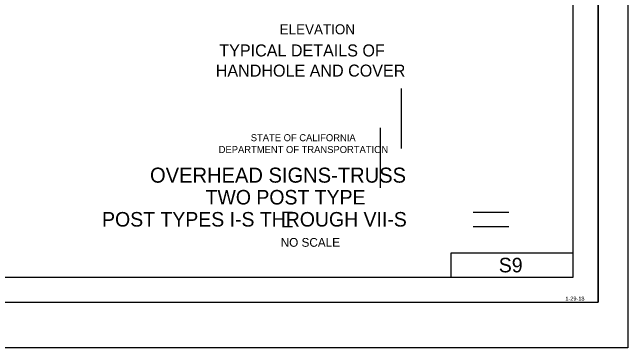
# Model space of a CAD drawing. Extents: x -894 to 866, y -476 to 714.
# Drawn here: x 252 to 866, y -476 to -142 of the extents above; entities that cross this region are included whole.
import ezdxf

# ---------------------------------------------------------------- set-up
doc = ezdxf.new("R2010")
doc.units = 0
for name, color, linetype in [('10 Sheet Format', 7, 'Continuous'), ('57 Undefined', 7, 'Continuous'), ('60 Nongeo Data', 7, 'Continuous')]:
    doc.layers.add(name, color=color, linetype=linetype)

msp = doc.modelspace()

# ---------------------------------------------------------------- linework, layer by layer
at = {"layer": '10 Sheet Format'}
for p, q in [((836.55, 668.96), (836.55, -431.04)), ((811.55, -406.04), (811.55, 643.96)), ((521.71, -341.09), (531.62, -341.09)), ((711.78, -341.09), (747.29, -341.09)), ((521.71, -355.49), (531.62, -355.49)), ((711.78, -355.49), (747.29, -355.49)), ((811.54, -381.95), (689.5, -381.95)), ((689.5, -381.95), (689.5, -406.04)), ((-813.45, -406.04), (811.54, -406.04)), ((-863.45, -431.04), (836.55, -431.04))]:
    msp.add_line(p, q, dxfattribs=at)
for points in [[(-894.04, 713.56), (865.96, 713.56), (865.96, -476.44), (-894.04, -476.44)], [(-863.45, -431.04), (836.55, -431.04), (836.55, 668.96), (-863.45, 668.96)]]:
    msp.add_lwpolyline(points, close=True, dxfattribs=at)
at = {"layer": '57 Undefined'}
for p, q in [((640.06, -217.88), (640.06, -277.48)), ((619.22, -257.17), (619.22, -316.77))]:
    msp.add_line(p, q, dxfattribs=at)

# ---------------------------------------------------------------- texts
at = {"layer": '10 Sheet Format'}
for s, height, p in [('STATE OF CALIFORNIA', 7, (490.16, -270.35)), ('DEPARTMENT OF TRANSPORTATION', 7, (458.16, -282.15)), ('OVERHEAD SIGNS-TRUSS', 15, (389.68, -311.73)), ('TWO POST TYPE', 14.5, (445.1, -333.51)), ('POST TYPES I-S THROUGH VII-S', 14.5, (341.88, -355.54)), ('NO SCALE', 8.75, (519.94, -375.71)), ('1-29-18', 4, (803.83, -429.46))]:
    msp.add_text(s, height=height, dxfattribs=at).set_placement(p)
at = {"layer": '57 Undefined'}
for s, height, p in [('ELEVATION', 10, (518.99, -163.68)), ('TYPICAL DETAILS OF', 12, (458.78, -185.8)), ('HANDHOLE AND COVER', 12, (455.24, -205.91))]:
    msp.add_text(s, height=height, dxfattribs=at).set_placement(p)
at = {"layer": '60 Nongeo Data'}
msp.add_text('S9', height=14.5, dxfattribs=at).set_placement((737.45, -401.24))

doc.saveas('drawing.dxf')
